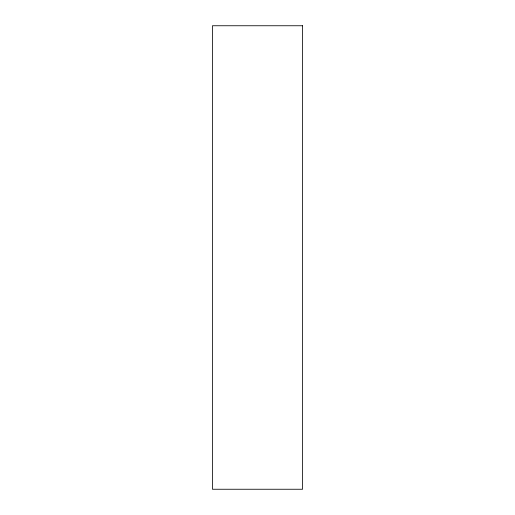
<?xml version="1.0" encoding="UTF-8"?>
<svg xmlns="http://www.w3.org/2000/svg" width="515" height="515" viewBox="0 0 515 515"><rect width="100%" height="100%" fill="white"/><g stroke="black" fill="none" stroke-linecap="round" stroke-linejoin="round"><path stroke-width="0.77" d="M302.562 25.75L212.438 25.75L212.438 489.25L302.562 489.25L302.562 25.75"/></g></svg>
